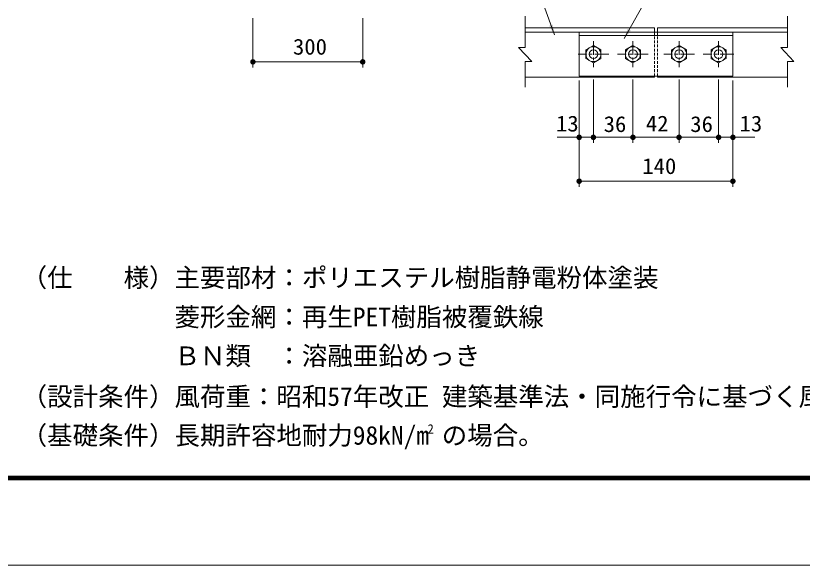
# Model space of a CAD drawing. Units: millimetres, scale not verified, with parts at other scales. Extents: x -4455 to 4455, y -3150 to 3150.
# Drawn here: x -369 to 1781, y -3150 to -1648 of the extents above; entities that cross this region are included whole.
import ezdxf
from ezdxf.enums import TextEntityAlignment as Align

# ---------------------------------------------------------------- set-up
doc = ezdxf.new("R2010")
doc.units = ezdxf.units.MM
doc.header["$LTSCALE"] = 30
doc.linetypes.add('USER1', pattern=[2, 1.25, -0.25, 0.25, -0.25])
doc.linetypes.add('USER2', pattern=[0.375, 0.25, -0.125])
for name, color, linetype, lineweight in [('0-0_7詳細', 7, 'Continuous', 18), ('0-5_5寸法', 1, 'Continuous', 18), ('0-7_SUNPOU', 1, 'Continuous', 18), ('0-F_D-TTL', 7, 'Continuous', 9)]:
    doc.layers.add(name, color=color, linetype=linetype, lineweight=lineweight)
doc.layers.add('1-0_D-TTL-TXT', color=7, linetype='Continuous')
doc.styles.add('ＭＳ ゴシック', font='')
doc.styles.get('ＭＳ ゴシック').set_extended_font_data('MS Gothic')

# ---------------------------------------------------------------- blocks, each defined once
blk = doc.blocks.new('M1')
at = {"layer": '0-7_SUNPOU'}
blk.add_line((-7.5, 0), (-57.86, 0), dxfattribs=at)
for points in [[(0, 0), (-7.5, 0), (-7.44, 0.94)], [(0, 0), (-7.44, -0.94), (-7.5, 0)], [(0, 0), (-7.44, 0.94), (-7.26, 1.87)], [(0, 0), (-7.26, -1.87), (-7.44, -0.94)], [(0, 0), (-7.26, 1.87), (-6.97, 2.76)], [(0, 0), (-6.97, -2.76), (-7.26, -1.87)], [(0, 0), (-6.97, 2.76), (-6.57, 3.61)], [(0, 0), (-6.57, -3.61), (-6.97, -2.76)], [(0, 0), (-6.57, 3.61), (-6.07, 4.41)], [(0, 0), (-6.07, -4.41), (-6.57, -3.61)], [(0, 0), (-6.07, 4.41), (-5.47, 5.13)], [(0, 0), (-5.47, -5.13), (-6.07, -4.41)], [(0, 0), (-5.47, 5.13), (-4.78, 5.78)], [(0, 0), (-4.78, -5.78), (-5.47, -5.13)], [(0, 0), (-4.78, 5.78), (-4.02, 6.33)], [(0, 0), (-4.02, -6.33), (-4.78, -5.78)], [(0, 0), (-4.02, 6.33), (-3.19, 6.79)], [(0, 0), (-3.19, -6.79), (-4.02, -6.33)], [(0, 0), (-3.19, 6.79), (-2.32, 7.13)], [(0, 0), (-2.32, -7.13), (-3.19, -6.79)], [(0, 0), (-2.32, 7.13), (-1.41, 7.37)], [(0, 0), (-1.41, -7.37), (-2.32, -7.13)], [(0, 0), (-1.41, 7.37), (-0.47, 7.49)], [(0, 0), (-0.47, -7.49), (-1.41, -7.37)], [(0, 0), (-0.47, 7.49), (0.47, 7.49)], [(0, 0), (0.47, -7.49), (-0.47, -7.49)], [(0, 0), (0.47, 7.49), (1.41, 7.37)], [(0, 0), (1.41, 7.37), (2.32, 7.13)], [(0, 0), (2.32, 7.13), (3.19, 6.79)], [(0, 0), (3.19, 6.79), (4.02, 6.33)], [(0, 0), (4.02, 6.33), (4.78, 5.78)], [(0, 0), (4.78, 5.78), (5.47, 5.13)], [(0, 0), (5.47, 5.13), (6.07, 4.41)], [(0, 0), (6.07, 4.41), (6.57, 3.61)], [(0, 0), (6.57, 3.61), (6.97, 2.76)], [(0, 0), (6.97, 2.76), (7.26, 1.87)], [(0, 0), (7.26, 1.87), (7.44, 0.94)], [(0, 0), (7.44, 0.94), (7.5, 0)], [(0, 0), (1.41, -7.37), (0.47, -7.49)], [(0, 0), (2.32, -7.13), (1.41, -7.37)], [(0, 0), (3.19, -6.79), (2.32, -7.13)], [(0, 0), (4.02, -6.33), (3.19, -6.79)], [(0, 0), (4.78, -5.78), (4.02, -6.33)], [(0, 0), (5.47, -5.13), (4.78, -5.78)], [(0, 0), (6.07, -4.41), (5.47, -5.13)], [(0, 0), (6.57, -3.61), (6.07, -4.41)], [(0, 0), (6.97, -2.76), (6.57, -3.61)], [(0, 0), (7.26, -1.87), (6.97, -2.76)], [(0, 0), (7.44, -0.94), (7.26, -1.87)], [(0, 0), (7.5, 0), (7.44, -0.94)]]:
    blk.add_solid(points, dxfattribs=at)

msp = doc.modelspace()

# ---------------------------------------------------------------- linework, layer by layer
at = {"layer": '0-0_7詳細', "color": 4}
for p, q in [((1023.72, -1734.42), (1023.72, -1648.83)), ((1740, -1734.42), (1740, -1648.83)), ((1005.72, -1734.42), (1041.72, -1773.19)), ((1023.72, -1734.42), (1005.72, -1734.42)), ((1722, -1734.42), (1758, -1773.19)), ((1740, -1734.42), (1722, -1734.42)), ((1023.72, -1773.19), (1023.72, -1843.38)), ((1023.72, -1773.19), (1041.72, -1773.19)), ((1740, -1773.19), (1758, -1773.19)), ((1740, -1773.19), (1740, -1843.38))]:
    msp.add_line(p, q, dxfattribs=at)
at = {"layer": '0-0_7詳細', "lineweight": 9}
for p, q in [((1376.86, -1680.76), (1023.72, -1680.76)), ((1740, -1692.76), (1023.72, -1692.76)), ((1171.06, -1692.76), (1171.06, -1812.76)), ((1376.86, -1692.76), (1376.86, -1680.76)), ((1740, -1680.76), (1385.26, -1680.76)), ((1385.26, -1692.76), (1385.26, -1680.76)), ((1591.06, -1692.76), (1591.06, -1812.76)), ((1591.06, -1701.76), (1171.06, -1701.76)), ((1376.86, -1815.76), (1023.72, -1815.76)), ((1591.06, -1812.76), (1171.06, -1812.76)), ((1376.86, -1815.76), (1376.86, -1809.76)), ((1385.26, -1815.76), (1385.26, -1809.76)), ((1740, -1815.76), (1385.26, -1815.76))]:
    msp.add_line(p, q, dxfattribs=at)
at = {"layer": '0-0_7詳細', "color": 3, "linetype": 'USER2'}
for p, q in [((1376.86, -1692.76), (1376.86, -1812.76)), ((1385.26, -1692.76), (1385.26, -1812.76))]:
    msp.add_line(p, q, dxfattribs=at)
at = {"layer": '0-0_7詳細', "color": 1, "linetype": 'USER1'}
for p, q in [((1210.06, -1716.82), (1210.06, -1788.56)), ((1318.06, -1716.82), (1318.06, -1788.56)), ((1444.06, -1716.82), (1444.06, -1788.56)), ((1552.06, -1716.82), (1552.06, -1788.56)), ((1251.75, -1752.76), (1168.15, -1752.76)), ((1359.75, -1752.76), (1276.15, -1752.76)), ((1485.75, -1752.76), (1402.15, -1752.76)), ((1593.75, -1752.76), (1510.15, -1752.76))]:
    msp.add_line(p, q, dxfattribs=at)
at = {"layer": '0-0_7詳細', "color": 1}
for p, q in [((1171.06, -1824.76), (1171.06, -1995.07)), ((1171.06, -1824.76), (1171.06, -2115.07)), ((1210.06, -1821.56), (1210.06, -1995.07)), ((1210.06, -1821.56), (1210.06, -1995.07)), ((1318.06, -1821.56), (1318.06, -1995.07)), ((1318.06, -1821.56), (1318.06, -1995.07)), ((1444.06, -1821.56), (1444.06, -1995.07)), ((1444.06, -1821.56), (1444.06, -1995.07)), ((1552.06, -1821.56), (1552.06, -1995.07)), ((1552.06, -1821.56), (1552.06, -1995.07)), ((1591.06, -1824.76), (1591.06, -1995.07)), ((1591.06, -1824.76), (1591.06, -2115.07)), ((1141.06, -1980.07), (1111.06, -1980.07)), ((1180.06, -1980.07), (1150.06, -1980.07)), ((1210.06, -1980.07), (1171.06, -1980.07)), ((1318.06, -1980.07), (1210.06, -1980.07)), ((1240.06, -1980.07), (1270.06, -1980.07)), ((1288.06, -1980.07), (1258.06, -1980.07)), ((1318.06, -1980.07), (1444.06, -1980.07)), ((1348.06, -1980.07), (1378.06, -1980.07)), ((1414.06, -1980.07), (1384.06, -1980.07)), ((1444.06, -1980.07), (1552.06, -1980.07)), ((1474.06, -1980.07), (1504.06, -1980.07)), ((1522.06, -1980.07), (1492.06, -1980.07)), ((1552.06, -1980.07), (1591.06, -1980.07)), ((1582.06, -1980.07), (1612.06, -1980.07)), ((1621.06, -1980.07), (1651.06, -1980.07)), ((1201.06, -2100.07), (1561.06, -2100.07))]:
    msp.add_line(p, q, dxfattribs=at)
for points in [[(931.73, -1522.86), (1039.65, -1522.86), (1103.32, -1699.78)], [(1767.12, -1516.28), (1402.63, -1516.28), (1294.32, -1710.15)]]:
    msp.add_lwpolyline(points, dxfattribs=at)
at = {"layer": '0-0_7詳細', "lineweight": 9}
for points in [[(1210.06, -1729.24), (1189.69, -1741), (1189.69, -1764.52), (1210.06, -1776.28), (1230.42, -1764.52), (1230.42, -1741)], [(1318.06, -1729.24), (1297.69, -1741), (1297.69, -1764.52), (1318.06, -1776.28), (1338.42, -1764.52), (1338.42, -1741)], [(1444.06, -1729.24), (1423.69, -1741), (1423.69, -1764.52), (1444.06, -1776.28), (1464.42, -1764.52), (1464.42, -1741)], [(1552.06, -1729.24), (1531.69, -1741), (1531.69, -1764.52), (1552.06, -1776.28), (1572.42, -1764.52), (1572.42, -1741)]]:
    msp.add_lwpolyline(points, close=True, dxfattribs=at)
for centre, radius in [((1210.06, -1752.76), 20.4), ((1210.06, -1752.76), 12), ((1318.06, -1752.76), 20.4), ((1318.06, -1752.76), 12), ((1444.06, -1752.76), 20.4), ((1444.06, -1752.76), 12), ((1552.06, -1752.76), 20.4), ((1552.06, -1752.76), 12)]:
    msp.add_circle(centre, radius, dxfattribs=at)
at = {"layer": '0-0_7詳細', "color": 1}
for points in [[(1103.99, -1701.66), (1088.93, -1675.2), (1098.74, -1671.67)], [(1293.35, -1711.9), (1303.43, -1683.16), (1312.53, -1688.25)]]:
    msp.add_solid(points, dxfattribs=at)
at = {"layer": '0-5_5寸法'}
for p, q in [((279.58, -1653.95), (279.58, -1788.75)), ((579.58, -1653.95), (579.58, -1788.75)), ((309.58, -1773.75), (549.58, -1773.75))]:
    msp.add_line(p, q, dxfattribs=at)
at = {"layer": '0-F_D-TTL', "color": 2, "lineweight": 18}
msp.add_lwpolyline([(-4454.56, 3150.45), (4455.14, 3150.45), (4455.14, -3149.97), (-4454.56, -3149.97)], close=True, dxfattribs=at)
at = {"layer": '0-F_D-TTL'}
for points in [[(-4168.18, 2917.11), (4168.75, 2917.11), (4168.75, -2916.62), (-4168.18, -2916.62)], [(-4165.53, 2914.45), (4166.1, 2914.45), (4166.1, -2913.97), (-4165.53, -2913.97)], [(-4162.87, 2911.8), (4163.45, 2911.8), (4163.45, -2911.32), (-4162.87, -2911.32)], [(-4160.22, 2909.15), (4160.8, 2909.15), (4160.8, -2908.67), (-4160.22, -2908.67)], [(-4157.57, 2906.5), (4158.15, 2906.5), (4158.15, -2906.02), (-4157.57, -2906.02)]]:
    msp.add_lwpolyline(points, close=True, dxfattribs=at)

# ---------------------------------------------------------------- block references
at = {"layer": '0-0_7詳細'}
for p in [(1171.06, -1980.07), (1210.06, -1980.07), (1318.06, -1980.07), (1444.06, -1980.07), (1552.06, -1980.07), (1591.06, -2100.07)]:
    msp.add_blockref('M1', p, dxfattribs=at)
at = {"layer": '0-0_7詳細', "rotation": 180}
for p in [(1210.06, -1980.07), (1318.06, -1980.07), (1444.06, -1980.07), (1552.06, -1980.07), (1591.06, -1980.07), (1171.06, -2100.07)]:
    msp.add_blockref('M1', p, dxfattribs=at)
at = {"layer": '0-5_5寸法', "rotation": 180}
msp.add_blockref('M1', (279.58, -1773.75), dxfattribs=at)
at = {"layer": '0-5_5寸法'}
msp.add_blockref('M1', (579.58, -1773.75), dxfattribs=at)

# ---------------------------------------------------------------- texts
at = {"layer": '0-0_7詳細', "color": 3, "style": 'ＭＳ ゴシック', "width": 1.05}
for s, p in [('13', (1107.8, -1977.1)), ('36', (1237.98, -1978.57)), ('42', (1353.23, -1977.1)), ('36', (1474.64, -1978.57)), ('13', (1609.31, -1977.1)), ('140', (1343.56, -2093.4))]:
    msp.add_text(s, height=43.33, dxfattribs=at).set_placement(p, align=Align.BOTTOM_LEFT)
at = {"layer": '0-5_5寸法', "color": 3, "style": 'ＭＳ ゴシック', "width": 1.05}
msp.add_text('300', height=43.33, dxfattribs=at).set_placement((389.08, -1767.07), align=Align.BOTTOM_LEFT)
at = {"layer": '1-0_D-TTL-TXT', "style": 'ＭＳ ゴシック'}
for s, height, p in [('（仕\u3000\u3000様）主要部材：ポリエステル樹脂静電粉体塗装', 51.03, (-352.33, -2404.28)), ('\u3000\u3000\u3000\u3000\u3000\u3000菱形金網：再生PET樹脂被覆鉄線', 51.03, (-352.33, -2511.77)), ('\u3000\u3000\u3000\u3000\u3000\u3000ＢＮ類\u3000：溶融亜鉛めっき', 51.03, (-352.33, -2618.25)), ('（設計条件）風荷重：昭和57年改正 建築基準法・同施行令に基づく風圧力に準拠。', 51.03, (-352.33, -2729.52)), ('（基礎条件）長期許容地耐力98kN/m の場合。', 51.03, (-352.33, -2835.59)), ('2', 25.51, (756.57, -2797.61))]:
    msp.add_text(s, height=height, dxfattribs=at).set_placement(p, align=Align.BOTTOM_LEFT)

doc.saveas('drawing.dxf')
